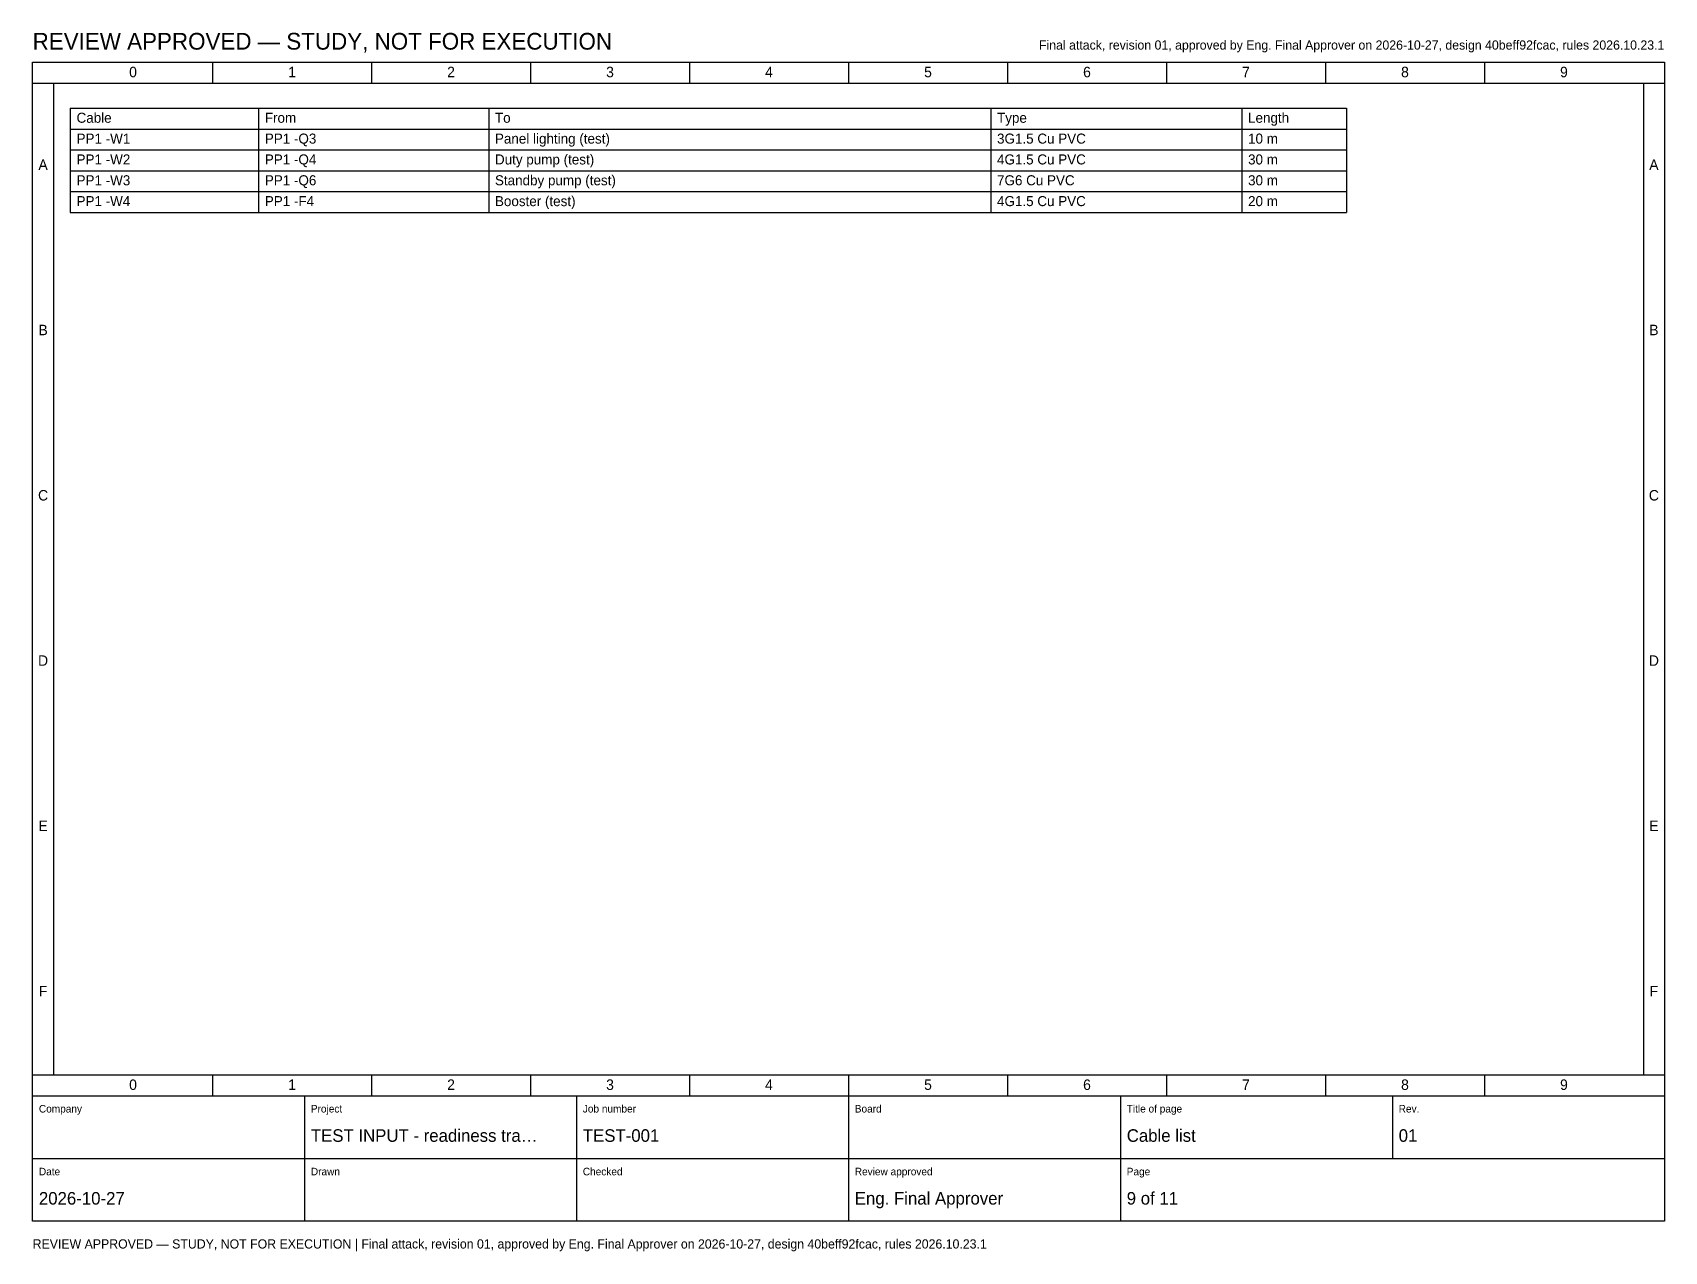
# Model space of a CAD drawing. Header units: millimetres. Extents: x 20 to 4810, y 3 to 294.
# Drawn here: x 3540 to 3930, y 2.8 to 294.1 of the extents above; entities that cross this region are included whole.
import ezdxf
from ezdxf.enums import TextEntityAlignment as Align

# ---------------------------------------------------------------- set-up
doc = ezdxf.new("R2010")
doc.units = ezdxf.units.MM
for name, color, linetype in [('FRAME', 7, 'CONTINUOUS'), ('SYMBOLS', 7, 'CONTINUOUS'), ('TEXT', 7, 'CONTINUOUS')]:
    doc.layers.add(name, color=color, linetype=linetype)

msp = doc.modelspace()

# ---------------------------------------------------------------- linework, layer by layer
at = {"layer": 'FRAME'}
msp.add_lwpolyline([(3540, 287), (3930, 287), (3930, 10), (3540, 10)], close=True, dxfattribs=at)
at = {"layer": 'SYMBOLS'}
for p, q in [((3583, 287), (3583, 282)), ((3621, 287), (3621, 282)), ((3659, 287), (3659, 282)), ((3697, 287), (3697, 282)), ((3735, 287), (3735, 282)), ((3773, 287), (3773, 282)), ((3811, 287), (3811, 282)), ((3849, 287), (3849, 282)), ((3887, 287), (3887, 282)), ((3540, 282), (3930, 282)), ((3545, 282), (3545, 45)), ((3925, 282), (3925, 45)), ((3549, 276), (3854, 276)), ((3549, 276), (3549, 251.1)), ((3594, 276), (3594, 251.1)), ((3649, 276), (3649, 251.1)), ((3769, 276), (3769, 251.1)), ((3829, 276), (3829, 251.1)), ((3854, 276), (3854, 251.1)), ((3549, 271.02), (3854, 271.02)), ((3549, 266.04), (3854, 266.04)), ((3549, 261.06), (3854, 261.06)), ((3549, 256.08), (3854, 256.08)), ((3549, 251.1), (3854, 251.1)), ((3540, 45), (3930, 45)), ((3583, 45), (3583, 40)), ((3621, 45), (3621, 40)), ((3659, 45), (3659, 40)), ((3697, 45), (3697, 40)), ((3735, 45), (3735, 40)), ((3773, 45), (3773, 40)), ((3811, 45), (3811, 40)), ((3849, 45), (3849, 40)), ((3887, 45), (3887, 40)), ((3540, 40), (3930, 40)), ((3605, 40), (3605, 25)), ((3670, 40), (3670, 25)), ((3735, 40), (3735, 25)), ((3800, 40), (3800, 25)), ((3865, 40), (3865, 25)), ((3540, 25), (3930, 25)), ((3605, 25), (3605, 10)), ((3670, 25), (3670, 10)), ((3735, 25), (3735, 10)), ((3800, 25), (3800, 10))]:
    msp.add_line(p, q, dxfattribs=at)

# ---------------------------------------------------------------- texts
at = {"layer": 'TEXT'}
for s, height, p in [('REVIEW APPROVED — STUDY, NOT FOR EXECUTION', 4, (3540, 290)), ('Cable', 2.4, (3550.5, 272.52)), ('From', 2.4, (3595.5, 272.52)), ('To', 2.4, (3650.5, 272.52)), ('Type', 2.4, (3770.5, 272.52)), ('Length', 2.4, (3830.5, 272.52)), ('PP1 -W1', 2.4, (3550.5, 267.54)), ('PP1 -Q3', 2.4, (3595.5, 267.54)), ('Panel lighting (test)', 2.4, (3650.5, 267.54)), ('3G1.5 Cu PVC', 2.4, (3770.5, 267.54)), ('10 m', 2.4, (3830.5, 267.54)), ('PP1 -W2', 2.4, (3550.5, 262.56)), ('PP1 -Q4', 2.4, (3595.5, 262.56)), ('Duty pump (test)', 2.4, (3650.5, 262.56)), ('4G1.5 Cu PVC', 2.4, (3770.5, 262.56)), ('30 m', 2.4, (3830.5, 262.56)), ('PP1 -W3', 2.4, (3550.5, 257.58)), ('PP1 -Q6', 2.4, (3595.5, 257.58)), ('Standby pump (test)', 2.4, (3650.5, 257.58)), ('7G6 Cu PVC', 2.4, (3770.5, 257.58)), ('30 m', 2.4, (3830.5, 257.58)), ('PP1 -W4', 2.4, (3550.5, 252.6)), ('PP1 -F4', 2.4, (3595.5, 252.6)), ('Booster (test)', 2.4, (3650.5, 252.6)), ('4G1.5 Cu PVC', 2.4, (3770.5, 252.6)), ('20 m', 2.4, (3830.5, 252.6)), ('Company', 1.8, (3541.5, 36)), ('Project', 1.8, (3606.5, 36)), ('Job number', 1.8, (3671.5, 36)), ('Board', 1.8, (3736.5, 36)), ('Title of page', 1.8, (3801.5, 36)), ('Rev.', 1.8, (3866.5, 36)), ('TEST INPUT - readiness tra…', 3, (3606.5, 29)), ('TEST-001', 3, (3671.5, 29)), ('Cable list', 3, (3801.5, 29)), ('01', 3, (3866.5, 29)), ('Date', 1.8, (3541.5, 21)), ('Drawn', 1.8, (3606.5, 21)), ('Checked', 1.8, (3671.5, 21)), ('Review approved', 1.8, (3736.5, 21)), ('Page', 1.8, (3801.5, 21)), ('2026-10-27', 3, (3541.5, 14)), ('Eng. Final Approver', 3, (3736.5, 14)), ('9 of 11', 3, (3801.5, 14)), ('REVIEW APPROVED — STUDY, NOT FOR EXECUTION | Final attack, revision 01, approved by Eng. Final Approver on 2026-10-27, design 40beff92fcac, rules 2026.10.23.1', 2.2, (3540, 3.5))]:
    msp.add_text(s, height=height, dxfattribs=at).set_placement(p)
msp.add_text('Final attack, revision 01, approved by Eng. Final Approver on 2026-10-27, design 40beff92fcac, rules 2026.10.23.1', height=2.2, dxfattribs=at).set_placement((3930, 290), align=Align.RIGHT)
for s, p in [('0', (3564, 283.4)), ('1', (3602, 283.4)), ('2', (3640, 283.4)), ('3', (3678, 283.4)), ('4', (3716, 283.4)), ('5', (3754, 283.4)), ('6', (3792, 283.4)), ('7', (3830, 283.4)), ('8', (3868, 283.4)), ('9', (3906, 283.4)), ('A', (3542.5, 261.25)), ('A', (3927.5, 261.25)), ('B', (3542.5, 221.75)), ('B', (3927.5, 221.75)), ('C', (3542.5, 182.25)), ('C', (3927.5, 182.25)), ('D', (3542.5, 142.75)), ('D', (3927.5, 142.75)), ('E', (3542.5, 103.25)), ('E', (3927.5, 103.25)), ('F', (3542.5, 63.75)), ('F', (3927.5, 63.75)), ('0', (3564, 41.4)), ('1', (3602, 41.4)), ('2', (3640, 41.4)), ('3', (3678, 41.4)), ('4', (3716, 41.4)), ('5', (3754, 41.4)), ('6', (3792, 41.4)), ('7', (3830, 41.4)), ('8', (3868, 41.4)), ('9', (3906, 41.4))]:
    msp.add_text(s, height=2.5, dxfattribs=at).set_placement(p, align=Align.CENTER)

doc.saveas('drawing.dxf')
